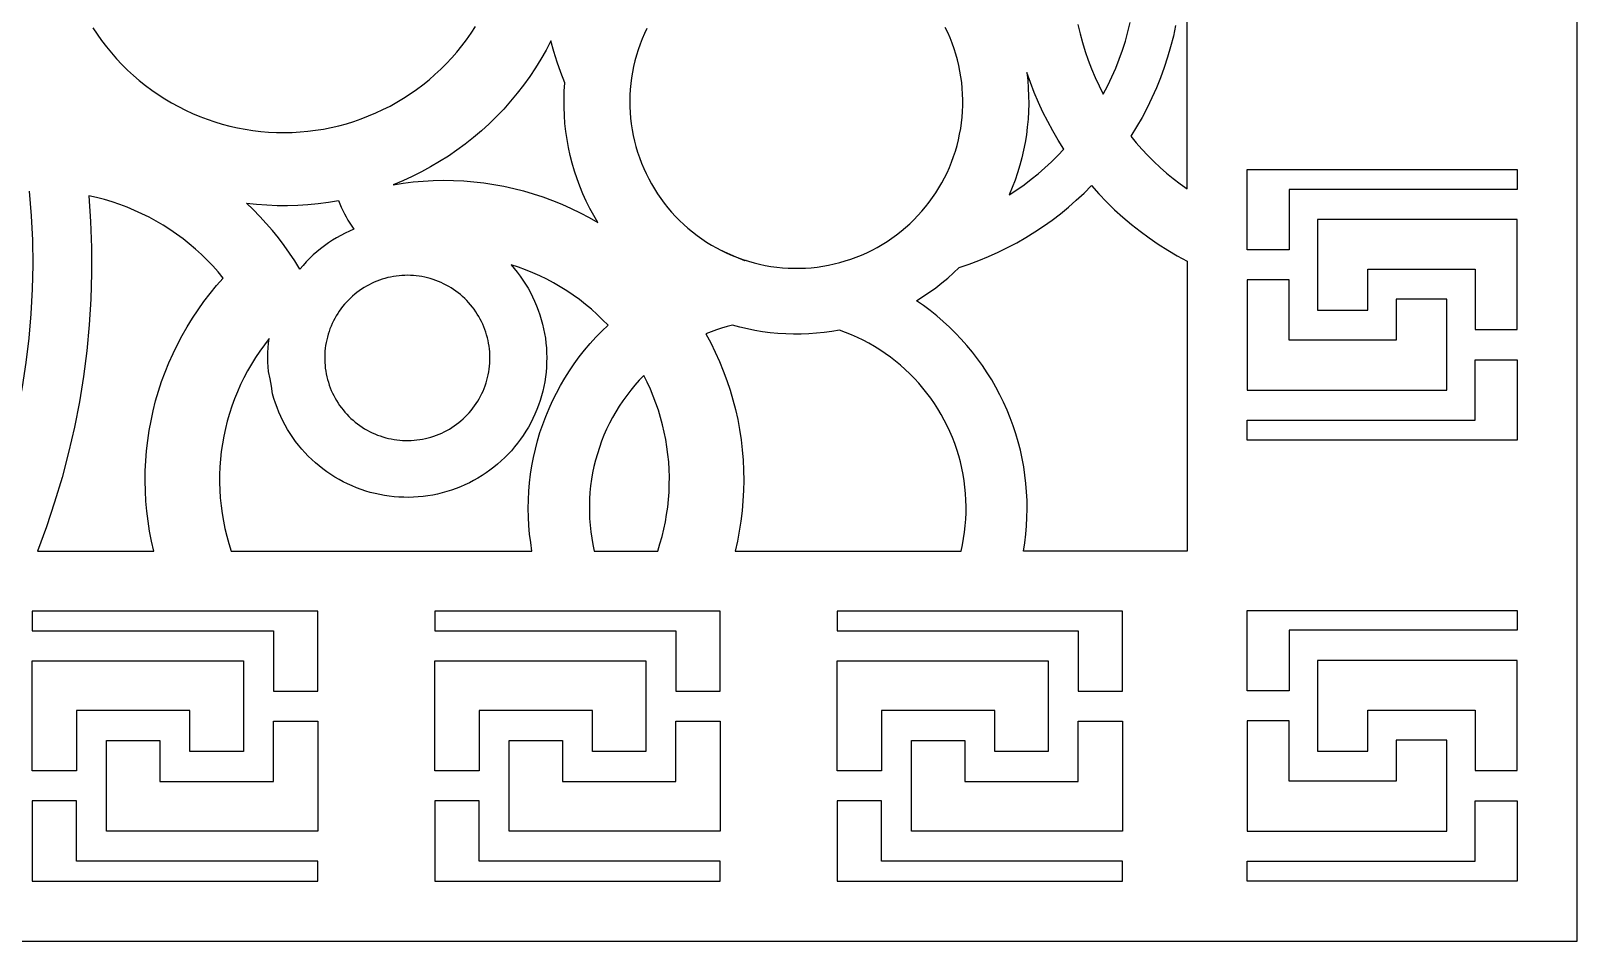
# Model space of a CAD drawing. Header units: millimetres. Extents: x 18407 to 19207, y 1 to 1601.
# Drawn here: x 18692 to 19207, y 1 to 305 of the extents above; entities that cross this region are included whole.
import ezdxf

# ---------------------------------------------------------------- set-up
doc = ezdxf.new("R2010")
doc.units = ezdxf.units.MM
doc.layers.get('0').update_dxf_attribs({"color": 1, "true_color": 0xff0000})

msp = doc.modelspace()

# ---------------------------------------------------------------- linework, layer by layer
for points in [[(18407.23, 1.46), (19207.23, 1.46), (19207.23, 1601.46), (18407.23, 1601.46)], [(19187.23, 252.02), (19111.21, 252.02), (19111.21, 231.88), (19097.23, 231.88), (19097.23, 258.68), (19187.23, 258.68)], [(19187.23, 205.26), (19187.23, 241.99), (19120.67, 241.99), (19120.67, 211.73), (19137.5, 211.73), (19137.5, 225.41), (19173.25, 225.41), (19173.25, 205.26)], [(18830.28, 220.12), (18829.43, 220.56), (18828.57, 220.96), (18827.69, 221.34), (18826.8, 221.68), (18825.89, 222), (18824.98, 222.28), (18824.06, 222.53), (18823.13, 222.75), (18822.19, 222.93), (18821.24, 223.09), (18820.3, 223.21), (18819.34, 223.29), (18818.39, 223.35), (18817.43, 223.37), (18816.48, 223.35), (18815.52, 223.31), (18814.57, 223.23), (18813.62, 223.12), (18812.68, 222.97), (18811.74, 222.8), (18810.8, 222.59), (18809.88, 222.34), (18808.96, 222.07), (18808.06, 221.76), (18807.16, 221.43), (18806.28, 221.06), (18805.41, 220.66), (18804.56, 220.23), (18803.72, 219.78), (18802.89, 219.29), (18802.09, 218.77), (18801.3, 218.23), (18800.53, 217.66), (18799.79, 217.07), (18799.06, 216.45), (18798.35, 215.8), (18797.67, 215.13), (18797.02, 214.44), (18796.38, 213.72), (18795.77, 212.98), (18795.19, 212.23), (18794.63, 211.45), (18794.11, 210.65), (18793.61, 209.84), (18793.13, 209.01), (18792.69, 208.16), (18792.28, 207.3), (18791.9, 206.42), (18791.54, 205.53), (18791.22, 204.63), (18790.93, 203.72), (18790.67, 202.8), (18790.45, 201.87), (18790.25, 200.94), (18790.09, 199.99), (18789.97, 199.05), (18789.87, 198.09), (18789.81, 197.14), (18789.78, 196.19), (18789.78, 195.23), (18789.82, 194.27), (18789.89, 193.32), (18789.99, 192.37), (18790.13, 191.42), (18790.3, 190.48), (18790.5, 189.55), (18790.74, 188.62), (18791, 187.7), (18791.3, 186.8), (18791.63, 185.9), (18791.99, 185.01), (18792.38, 184.14), (18792.8, 183.28), (18793.25, 182.44), (18793.73, 181.61), (18794.24, 180.8), (18794.77, 180.01), (18795.34, 179.24), (18795.93, 178.48), (18796.54, 177.75), (18797.18, 177.04), (18797.84, 176.35), (18798.53, 175.69), (18799.24, 175.05), (18799.97, 174.44), (18800.73, 173.85), (18801.5, 173.28), (18802.29, 172.75), (18803.1, 172.24), (18803.93, 171.76), (18804.77, 171.31), (18805.63, 170.89), (18806.5, 170.5), (18807.39, 170.14), (18808.29, 169.81), (18809.19, 169.51), (18810.11, 169.25), (18811.04, 169.01), (18811.97, 168.81), (18812.92, 168.64), (18813.86, 168.51), (18814.81, 168.4), (18815.76, 168.33), (18816.72, 168.3), (18817.68, 168.29), (18818.63, 168.32), (18819.59, 168.38), (18820.54, 168.48), (18821.48, 168.61), (18822.43, 168.77), (18823.36, 168.96), (18824.29, 169.19), (18825.21, 169.45), (18826.12, 169.74), (18827.02, 170.06), (18827.91, 170.41), (18828.79, 170.79), (18829.65, 171.21), (18830.5, 171.65), (18831.33, 172.12), (18832.14, 172.62), (18832.94, 173.15), (18833.72, 173.71), (18834.47, 174.29), (18835.21, 174.9), (18835.93, 175.53), (18836.62, 176.19), (18837.29, 176.87), (18837.94, 177.58), (18838.56, 178.3), (18839.15, 179.05), (18839.72, 179.82), (18840.26, 180.6), (18840.78, 181.41), (18841.27, 182.23), (18841.72, 183.07), (18842.15, 183.93), (18842.55, 184.8), (18842.92, 185.68), (18843.25, 186.57), (18843.56, 187.48), (18843.83, 188.4), (18844.07, 189.32), (18844.28, 190.25), (18844.46, 191.19), (18844.61, 192.14), (18844.72, 193.09), (18844.8, 194.04), (18844.84, 194.99), (18844.85, 195.95), (18844.83, 196.91), (18844.78, 197.86), (18844.69, 198.81), (18844.57, 199.76), (18844.42, 200.7), (18844.23, 201.64), (18844.02, 202.57), (18843.77, 203.5), (18843.48, 204.41), (18843.17, 205.31), (18842.83, 206.2), (18842.45, 207.08), (18842.04, 207.95), (18841.61, 208.8), (18841.14, 209.63), (18840.65, 210.45), (18840.13, 211.25), (18839.58, 212.04), (18839, 212.8), (18838.4, 213.54), (18837.77, 214.26), (18837.12, 214.96), (18836.45, 215.64), (18835.75, 216.29), (18835.03, 216.92), (18834.28, 217.52), (18833.52, 218.1), (18832.74, 218.64), (18831.94, 219.17), (18831.12, 219.66)], [(19097.23, 221.85), (19097.23, 185.12), (19163.79, 185.12), (19163.79, 215.38), (19146.96, 215.38), (19146.96, 201.71), (19111.21, 201.71), (19111.21, 221.85)], [(19097.23, 175.09), (19173.25, 175.09), (19173.25, 195.24), (19187.23, 195.24), (19187.23, 168.44), (19097.23, 168.44)], [(18692.31, 104.82), (18772.67, 104.82), (18772.67, 84.73), (18787.45, 84.73), (18787.45, 111.46), (18692.31, 111.46)], [(18826.44, 104.82), (18906.81, 104.82), (18906.81, 84.73), (18921.58, 84.73), (18921.58, 111.46), (18826.44, 111.46)], [(18960.57, 104.82), (19040.94, 104.82), (19040.94, 84.73), (19055.71, 84.73), (19055.71, 111.46), (18960.57, 111.46)], [(19187.23, 105.04), (19111.21, 105.04), (19111.21, 84.9), (19097.23, 84.9), (19097.23, 111.7), (19187.23, 111.7)], [(18692.31, 58.19), (18692.31, 94.82), (18762.67, 94.82), (18762.67, 64.64), (18744.88, 64.64), (18744.88, 78.28), (18707.09, 78.28), (18707.09, 58.19)], [(18826.44, 58.19), (18826.44, 94.82), (18896.81, 94.82), (18896.81, 64.64), (18879.01, 64.64), (18879.01, 78.28), (18841.22, 78.28), (18841.22, 58.19)], [(18960.57, 58.19), (18960.57, 94.82), (19030.94, 94.82), (19030.94, 64.64), (19013.14, 64.64), (19013.14, 78.28), (18975.35, 78.28), (18975.35, 58.19)], [(19187.23, 58.29), (19187.23, 95.02), (19120.67, 95.02), (19120.67, 64.76), (19137.5, 64.76), (19137.5, 78.43), (19173.25, 78.43), (19173.25, 58.29)], [(18787.45, 74.73), (18787.45, 38.1), (18717.09, 38.1), (18717.09, 68.28), (18734.88, 68.28), (18734.88, 54.64), (18772.67, 54.64), (18772.67, 74.73)], [(18921.58, 74.73), (18921.58, 38.1), (18851.22, 38.1), (18851.22, 68.28), (18869.01, 68.28), (18869.01, 54.64), (18906.81, 54.64), (18906.81, 74.73)], [(19055.71, 74.73), (19055.71, 38.1), (18985.35, 38.1), (18985.35, 68.28), (19003.14, 68.28), (19003.14, 54.64), (19040.94, 54.64), (19040.94, 74.73)], [(19097.23, 74.87), (19097.23, 38.14), (19163.79, 38.14), (19163.79, 68.4), (19146.96, 68.4), (19146.96, 54.73), (19111.21, 54.73), (19111.21, 74.87)], [(18787.45, 28.1), (18707.09, 28.1), (18707.09, 48.19), (18692.31, 48.19), (18692.31, 21.46), (18787.45, 21.46)], [(18921.58, 28.1), (18841.22, 28.1), (18841.22, 48.19), (18826.44, 48.19), (18826.44, 21.46), (18921.58, 21.46)], [(19055.71, 28.1), (18975.35, 28.1), (18975.35, 48.19), (18960.57, 48.19), (18960.57, 21.46), (19055.71, 21.46)], [(19097.23, 28.12), (19173.25, 28.12), (19173.25, 48.26), (19187.23, 48.26), (19187.23, 21.46), (19097.23, 21.46)]]:
    msp.add_lwpolyline(points, close=True)
for points in [[(19077.23, 252.2), (19077.23, 399.52)], [(18712.45, 305.91), (18713.9, 303.72), (18715.42, 301.59), (18717.01, 299.51), (18718.67, 297.49), (18720.41, 295.52), (18722.21, 293.62), (18724.07, 291.78), (18726, 290.01), (18727.99, 288.3), (18730.03, 286.67), (18732.14, 285.1), (18734.29, 283.61), (18736.5, 282.2), (18738.75, 280.86), (18741.05, 279.6), (18743.39, 278.43), (18745.77, 277.33), (18748.18, 276.32), (18750.63, 275.39), (18753.12, 274.55), (18755.62, 273.8), (18758.16, 273.13), (18760.71, 272.55), (18763.29, 272.06), (18765.87, 271.66), (18768.48, 271.35), (18771.09, 271.13), (18773.7, 271), (18776.32, 270.96), (18778.94, 271.01), (18781.56, 271.15), (18784.17, 271.39), (18786.76, 271.71), (18789.35, 272.13), (18791.92, 272.63), (18794.47, 273.22), (18797, 273.91), (18799.51, 274.67), (18801.98, 275.53), (18804.43, 276.47), (18806.84, 277.49), (18809.21, 278.6), (18811.55, 279.79), (18813.84, 281.06), (18816.09, 282.41), (18818.28, 283.83), (18820.43, 285.34), (18822.52, 286.91), (18824.56, 288.56), (18826.54, 290.27), (18828.46, 292.06), (18830.32, 293.9), (18832.11, 295.82), (18833.83, 297.79), (18835.48, 299.82), (18837.06, 301.91), (18838.57, 304.05), (18840, 306.25)], [(18897.18, 305.67), (18896.36, 303.92), (18895.6, 302.15), (18894.91, 300.36), (18894.27, 298.54), (18893.7, 296.7), (18893.2, 294.84), (18892.75, 292.96), (18892.38, 291.07), (18892.07, 289.17), (18891.82, 287.26), (18891.65, 285.34), (18891.54, 283.42), (18891.49, 281.49), (18891.52, 279.57), (18891.61, 277.64), (18891.76, 275.72), (18891.99, 273.81), (18892.27, 271.9), (18892.63, 270.01), (18893.05, 268.13), (18893.54, 266.26), (18894.09, 264.42), (18894.7, 262.59), (18895.38, 260.79), (18896.12, 259.01), (18896.92, 257.26), (18897.78, 255.53), (18898.7, 253.84), (18899.68, 252.18), (18900.71, 250.56), (18901.8, 248.97), (18902.95, 247.42), (18904.15, 245.91), (18905.4, 244.45), (18906.7, 243.02), (18908.05, 241.65), (18909.44, 240.32), (18910.88, 239.04), (18912.37, 237.81), (18913.9, 236.64), (18915.46, 235.52), (18917.07, 234.45), (18918.71, 233.44), (18920.38, 232.49), (18922.09, 231.59), (18923.82, 230.76), (18925.59, 229.98), (18927.38, 229.27), (18929.19, 228.62), (18931.03, 228.04), (18932.88, 227.51), (18934.75, 227.06), (18936.64, 226.66), (18938.54, 226.34), (18940.45, 226.08), (18942.36, 225.88), (18944.29, 225.76), (18946.21, 225.7), (18948.14, 225.7), (18950.06, 225.78), (18951.98, 225.91), (18953.9, 226.12), (18955.81, 226.39), (18957.7, 226.73), (18959.59, 227.14), (18961.46, 227.61), (18963.31, 228.14), (18965.14, 228.74), (18966.95, 229.4), (18968.73, 230.12), (18970.49, 230.91), (18972.22, 231.76), (18973.92, 232.66), (18975.59, 233.63), (18977.23, 234.65), (18978.82, 235.72), (18980.38, 236.86), (18981.9, 238.04), (18983.38, 239.28), (18984.81, 240.57), (18986.2, 241.9), (18987.54, 243.29), (18988.83, 244.72), (18990.07, 246.19), (18991.26, 247.71), (18992.39, 249.26), (18993.47, 250.86), (18994.5, 252.49), (18995.47, 254.16), (18996.37, 255.86), (18997.22, 257.58), (18998.01, 259.34), (18998.74, 261.13), (18999.41, 262.93), (19000.01, 264.76), (19000.55, 266.61), (19001.02, 268.48), (19001.43, 270.36), (19001.77, 272.26), (19002.05, 274.17), (19002.26, 276.08), (19002.4, 278), (19002.48, 279.93), (19002.49, 281.85), (19002.43, 283.78), (19002.31, 285.7), (19002.12, 287.62), (19001.87, 289.53), (19001.54, 291.43), (19001.15, 293.32), (19000.7, 295.19), (19000.18, 297.04), (18999.6, 298.88), (18998.96, 300.7), (18998.25, 302.49), (18997.48, 304.25), (18996.65, 305.99)], [(19040.86, 306.92), (19041.57, 303.91), (19042.37, 300.92), (19043.28, 297.97), (19044.29, 295.04), (19045.4, 292.16), (19046.61, 289.31), (19047.92, 286.51), (19049.32, 283.75)], [(19049.32, 283.75), (19050.8, 286.59), (19052.18, 289.47), (19053.46, 292.4), (19054.64, 295.37), (19055.71, 298.38), (19056.68, 301.43), (19057.54, 304.51), (19058.29, 307.61)], [(19073.43, 306.61), (19072.66, 303.06), (19071.76, 299.54), (19070.74, 296.05), (19069.61, 292.6), (19068.36, 289.19), (19066.99, 285.82), (19065.51, 282.5), (19063.92, 279.23), (19062.21, 276.02), (19060.4, 272.87), (19058.48, 269.79)], [(18865.21, 301.51), (18863.59, 298.44), (18861.87, 295.43), (18860.05, 292.48), (18858.13, 289.6), (18856.1, 286.78), (18853.98, 284.04), (18851.77, 281.37), (18849.46, 278.78), (18847.07, 276.27), (18844.59, 273.85), (18842.02, 271.52), (18839.38, 269.27), (18836.66, 267.12), (18833.87, 265.07), (18831.01, 263.11), (18828.08, 261.25), (18825.09, 259.5), (18822.04, 257.85), (18818.93, 256.31), (18815.78, 254.87), (18812.57, 253.55)], [(18869.8, 287.49), (18868.47, 290.93), (18867.26, 294.42), (18866.18, 297.94), (18865.21, 301.51)], [(19023.82, 290.97), (19024.11, 288.38), (19024.3, 285.79), (19024.41, 283.19), (19024.44, 280.58), (19024.37, 277.98), (19024.22, 275.38), (19023.98, 272.79), (19023.66, 270.2), (19023.24, 267.63), (19022.75, 265.08), (19022.16, 262.54), (19021.49, 260.03), (19020.74, 257.53), (19019.9, 255.07), (19018.98, 252.63), (19017.98, 250.23)], [(19036.16, 265.41), (19034.27, 268.42), (19032.47, 271.49), (19030.77, 274.62), (19029.17, 277.79), (19027.67, 281.02), (19026.28, 284.3), (19025, 287.61), (19023.82, 290.97)], [(18880.83, 240.93), (18879.47, 243.27), (18878.19, 245.64), (18876.99, 248.07), (18875.88, 250.53), (18874.85, 253.03), (18873.91, 255.56), (18873.06, 258.13), (18872.3, 260.72), (18871.63, 263.34), (18871.06, 265.98), (18870.57, 268.63), (18870.18, 271.31), (18869.88, 273.99), (18869.68, 276.69), (18869.57, 279.39), (18869.55, 282.09), (18869.63, 284.79), (18869.8, 287.49)], [(19058.48, 269.79), (19060.31, 267.58), (19062.2, 265.42), (19064.16, 263.33), (19066.19, 261.31), (19068.28, 259.35), (19070.43, 257.45), (19072.64, 255.63), (19074.91, 253.88), (19077.23, 252.2)], [(19017.98, 250.23), (19020.46, 251.86), (19022.89, 253.57), (19025.25, 255.36), (19027.56, 257.23), (19029.81, 259.17), (19032, 261.18), (19034.11, 263.26), (19036.16, 265.41)], [(18812.57, 253.55), (18815.91, 254.08), (18819.26, 254.49), (18822.62, 254.78), (18825.99, 254.96), (18829.37, 255.03), (18832.74, 254.99), (18836.11, 254.83), (18839.48, 254.55), (18842.83, 254.17), (18846.17, 253.66), (18849.49, 253.05), (18852.79, 252.33), (18856.06, 251.49), (18859.3, 250.54), (18862.51, 249.49), (18865.68, 248.32), (18868.8, 247.05), (18871.89, 245.67), (18874.92, 244.2), (18877.91, 242.61), (18880.83, 240.93)], [(19001.28, 225.96), (19004.59, 227.07), (19007.86, 228.3), (19011.08, 229.63), (19014.26, 231.07), (19017.4, 232.61), (19020.48, 234.25), (19023.51, 235.99), (19026.47, 237.83), (19029.38, 239.76), (19032.22, 241.79), (19034.99, 243.91), (19037.69, 246.12), (19040.32, 248.42), (19042.88, 250.8), (19045.35, 253.27)], [(19045.35, 253.27), (19047.84, 250.51), (19050.42, 247.83), (19053.08, 245.24), (19055.84, 242.74), (19058.67, 240.34), (19061.59, 238.03), (19064.58, 235.83), (19067.64, 233.72), (19070.77, 231.72), (19073.97, 229.83), (19077.23, 228.04)], [(18672.96, 131.46), (18676.04, 139.03), (18678.87, 146.7), (18681.44, 154.46), (18683.74, 162.3), (18685.79, 170.22), (18687.57, 178.19), (18689.08, 186.22), (18690.32, 194.3), (18691.29, 202.42), (18691.99, 210.56), (18692.42, 218.72), (18692.58, 226.89), (18692.46, 235.07), (18692.07, 243.23), (18691.41, 251.38)], [(18711.14, 249.87), (18711.73, 241.27), (18712.04, 232.66), (18712.07, 224.04), (18711.82, 215.42), (18711.28, 206.82), (18710.47, 198.24), (18709.38, 189.69), (18708.01, 181.18), (18706.36, 172.72), (18704.44, 164.31), (18702.24, 155.98), (18699.77, 147.72), (18697.04, 139.54), (18694.04, 131.46)], [(18755.95, 222.45), (18754.24, 224.51), (18752.46, 226.51), (18750.6, 228.45), (18748.69, 230.32), (18746.71, 232.13), (18744.66, 233.86), (18742.56, 235.52), (18740.41, 237.11), (18738.2, 238.63), (18735.94, 240.07), (18733.63, 241.43), (18731.27, 242.7), (18728.88, 243.9), (18726.44, 245.01), (18723.96, 246.04), (18721.46, 246.98), (18718.92, 247.84), (18716.35, 248.6), (18713.76, 249.28), (18711.14, 249.87)], [(18763.7, 247.43), (18767.1, 247.06), (18770.52, 246.81), (18773.94, 246.68), (18777.37, 246.66), (18780.79, 246.77), (18784.21, 246.98), (18787.62, 247.32), (18791.02, 247.77), (18794.39, 248.34)], [(18781.52, 225.47), (18779.85, 228.14), (18778.1, 230.77), (18776.28, 233.34), (18774.37, 235.85), (18772.38, 238.3), (18770.32, 240.68), (18768.18, 243), (18765.98, 245.25), (18763.7, 247.43)], [(18794.39, 248.34), (18794.83, 247.21), (18795.3, 246.1), (18795.81, 245), (18796.35, 243.91), (18796.92, 242.84), (18797.53, 241.8), (18798.17, 240.77), (18798.84, 239.76), (18799.54, 238.77)], [(18799.54, 238.77), (18798.06, 238.13), (18796.6, 237.43), (18795.17, 236.69), (18793.76, 235.89), (18792.38, 235.05), (18791.03, 234.16), (18789.71, 233.22), (18788.43, 232.24), (18787.18, 231.21), (18785.97, 230.14), (18784.8, 229.03), (18783.66, 227.88), (18782.57, 226.69), (18781.52, 225.47)], [(18929.87, 228.21), (18926.98, 229.38), (18924.12, 230.65), (18921.31, 231.99)], [(18851.89, 226.88), (18852.95, 225.66), (18853.97, 224.41), (18854.94, 223.12), (18855.86, 221.79), (18856.74, 220.44), (18857.57, 219.05), (18858.35, 217.64), (18859.09, 216.2), (18859.77, 214.74), (18860.4, 213.25), (18860.98, 211.75), (18861.51, 210.22), (18861.98, 208.68), (18862.4, 207.12), (18862.76, 205.54), (18863.07, 203.96), (18863.33, 202.37), (18863.53, 200.76), (18863.67, 199.16), (18863.76, 197.54), (18863.79, 195.93), (18863.77, 194.31), (18863.69, 192.7), (18863.55, 191.09), (18863.36, 189.49), (18863.11, 187.89), (18862.81, 186.31), (18862.45, 184.73), (18862.04, 183.17), (18861.57, 181.63), (18861.05, 180.1), (18860.48, 178.59), (18859.85, 177.1), (18859.18, 175.63), (18858.45, 174.19), (18857.67, 172.78), (18856.85, 171.39), (18855.97, 170.03), (18855.06, 168.7), (18854.09, 167.41), (18853.08, 166.15), (18852.03, 164.92), (18850.93, 163.74), (18849.8, 162.59), (18848.62, 161.48), (18847.41, 160.41), (18846.16, 159.39), (18844.88, 158.41), (18843.57, 157.48), (18842.22, 156.59), (18840.84, 155.75), (18839.43, 154.95), (18838, 154.21), (18836.54, 153.52), (18835.06, 152.87), (18833.56, 152.28), (18832.03, 151.74), (18830.49, 151.26), (18828.94, 150.83), (18827.37, 150.45), (18825.79, 150.13), (18824.19, 149.86), (18822.59, 149.65), (18820.99, 149.5), (18819.37, 149.4), (18817.76, 149.35), (18816.15, 149.37), (18814.53, 149.44), (18812.92, 149.56), (18811.32, 149.74), (18809.72, 149.98), (18808.13, 150.27), (18806.56, 150.61), (18804.99, 151.02), (18803.44, 151.47), (18801.91, 151.98), (18800.4, 152.54), (18798.9, 153.15), (18797.43, 153.82), (18795.99, 154.54), (18794.56, 155.3), (18793.17, 156.12), (18791.81, 156.98), (18790.47, 157.89), (18789.17, 158.84), (18787.9, 159.84), (18786.67, 160.89), (18785.48, 161.97), (18784.32, 163.1), (18783.2, 164.27), (18782.13, 165.47), (18781.09, 166.71), (18780.1, 167.99), (18779.16, 169.29), (18778.26, 170.64), (18777.41, 172.01), (18776.6, 173.41), (18775.85, 174.84), (18775.15, 176.29), (18774.49, 177.77), (18773.89, 179.26), (18773.34, 180.78), (18772.85, 182.32), (18772.4, 183.87)], [(18884.23, 206.73), (18882.43, 208.56), (18880.58, 210.34), (18878.66, 212.05), (18876.69, 213.69), (18874.66, 215.27), (18872.58, 216.77), (18870.45, 218.2), (18868.27, 219.56), (18866.04, 220.85), (18863.78, 222.05), (18861.47, 223.18), (18859.12, 224.23), (18856.74, 225.19), (18854.33, 226.08), (18851.89, 226.88)], [(18930.29, 228.26), (18929.87, 228.21)], [(19077.23, 228.04), (19077.23, 131.46), (19022.69, 131.46)], [(18732.83, 131.46), (18732.08, 134.75), (18731.44, 138.06), (18730.91, 141.39), (18730.5, 144.73), (18730.2, 148.09), (18730.02, 151.45), (18729.94, 154.82), (18729.98, 158.19), (18730.14, 161.56), (18730.41, 164.92), (18730.79, 168.27), (18731.29, 171.6), (18731.9, 174.92), (18732.61, 178.21), (18733.44, 181.48), (18734.39, 184.71), (18735.43, 187.92), (18736.59, 191.08), (18737.85, 194.21), (18739.22, 197.29), (18740.69, 200.32), (18742.26, 203.3), (18743.94, 206.23), (18745.71, 209.1), (18747.57, 211.9), (18749.53, 214.65), (18751.58, 217.32), (18753.72, 219.92), (18755.95, 222.45)], [(18987.02, 214.89), (18989.21, 216.26), (18991.35, 217.7), (18993.44, 219.22), (18995.49, 220.81), (18997.47, 222.46), (18999.41, 224.17), (19001.28, 225.96)], [(19022.69, 131.46), (19023.12, 134.25), (19023.47, 137.05), (19023.72, 139.86), (19023.87, 142.68), (19023.93, 145.5), (19023.89, 148.33), (19023.75, 151.15), (19023.53, 153.96), (19023.2, 156.76), (19022.78, 159.55), (19022.26, 162.33), (19021.66, 165.08), (19020.95, 167.82), (19020.16, 170.53), (19019.27, 173.21), (19018.3, 175.86), (19017.23, 178.47), (19016.08, 181.05), (19014.84, 183.58), (19013.51, 186.07), (19012.1, 188.52), (19010.61, 190.91), (19009.04, 193.26), (19007.39, 195.55), (19005.66, 197.78), (19003.86, 199.95), (19001.98, 202.06), (19000.04, 204.11), (18998.02, 206.08), (18995.95, 207.99), (18993.8, 209.83), (18991.6, 211.59), (18989.33, 213.28), (18987.02, 214.89)], [(18858.88, 131.46), (18858.44, 134.28), (18858.09, 137.12), (18857.84, 139.96), (18857.69, 142.81), (18857.64, 145.67), (18857.68, 148.52), (18857.83, 151.37), (18858.07, 154.22), (18858.41, 157.05), (18858.84, 159.87), (18859.37, 162.68), (18860, 165.46), (18860.72, 168.22), (18861.54, 170.96), (18862.45, 173.66), (18863.46, 176.34), (18864.55, 178.97), (18865.74, 181.57), (18867.01, 184.13), (18868.37, 186.64), (18869.81, 189.1), (18871.34, 191.51), (18872.95, 193.87), (18874.64, 196.17), (18876.41, 198.41), (18878.26, 200.59), (18880.18, 202.7), (18882.17, 204.75), (18884.23, 206.73)], [(18925.69, 206.73), (18923.89, 206.26), (18922.1, 205.73), (18920.33, 205.15), (18918.58, 204.52), (18916.84, 203.83)], [(18961.4, 205.1), (18958.86, 204.66), (18956.3, 204.31), (18953.74, 204.04), (18951.17, 203.86), (18948.6, 203.76), (18946.02, 203.75), (18943.45, 203.83), (18940.87, 203.99), (18938.31, 204.23), (18935.75, 204.56), (18933.21, 204.98), (18930.68, 205.48), (18928.18, 206.07), (18925.69, 206.73)], [(18771.29, 202.26), (18769.7, 200.22), (18768.19, 198.12), (18766.74, 195.98), (18765.38, 193.78), (18764.09, 191.54), (18762.88, 189.25), (18761.74, 186.93), (18760.69, 184.56), (18759.72, 182.17), (18758.84, 179.74), (18758.03, 177.28), (18757.32, 174.79), (18756.69, 172.28), (18756.14, 169.75), (18755.69, 167.21), (18755.32, 164.65), (18755.04, 162.08), (18754.85, 159.5), (18754.75, 156.91), (18754.74, 154.32), (18754.82, 151.74), (18754.98, 149.16), (18755.24, 146.58), (18755.58, 144.02), (18756.02, 141.47), (18756.54, 138.94), (18757.14, 136.42), (18757.84, 133.93), (18758.62, 131.46)], [(18771.06, 191.34), (18770.93, 192.9), (18770.86, 194.46), (18770.84, 196.03), (18770.87, 197.59), (18770.96, 199.15), (18771.1, 200.71), (18771.29, 202.26)], [(18916.84, 203.83), (18918.45, 200.84), (18919.95, 197.79), (18921.34, 194.69), (18922.63, 191.55), (18923.81, 188.36), (18924.89, 185.14), (18925.85, 181.88), (18926.7, 178.59), (18927.44, 175.27), (18928.06, 171.93), (18928.57, 168.57), (18928.97, 165.2), (18929.25, 161.81), (18929.41, 158.41), (18929.46, 155.02), (18929.39, 151.62), (18929.21, 148.23), (18928.91, 144.84), (18928.5, 141.47), (18927.97, 138.11), (18927.33, 134.78), (18926.58, 131.46)], [(19001.92, 131.46), (19002.38, 133.56), (19002.76, 135.66), (19003.07, 137.78), (19003.3, 139.91), (19003.47, 142.04), (19003.56, 144.18), (19003.58, 146.33), (19003.52, 148.47), (19003.39, 150.6), (19003.19, 152.74), (19002.92, 154.86), (19002.57, 156.97), (19002.15, 159.07), (19001.67, 161.16), (19001.11, 163.22), (19000.48, 165.27), (18999.78, 167.29), (18999.01, 169.29), (18998.17, 171.27), (18997.27, 173.21), (18996.3, 175.12), (18995.27, 176.99), (18994.18, 178.83), (18993.02, 180.63), (18991.8, 182.39), (18990.52, 184.11), (18989.18, 185.79), (18987.79, 187.41), (18986.35, 188.99), (18984.85, 190.52), (18983.3, 192), (18981.69, 193.42), (18980.05, 194.79), (18978.35, 196.1), (18976.62, 197.35), (18974.84, 198.54), (18973.02, 199.67), (18971.16, 200.74), (18969.27, 201.74), (18967.35, 202.68), (18965.39, 203.55), (18963.41, 204.36), (18961.4, 205.1)], [(18772.4, 183.87), (18772.04, 186.38), (18771.59, 188.87), (18771.06, 191.34)], [(18896.16, 189.96), (18894.65, 188.38), (18893.19, 186.75), (18891.79, 185.06), (18890.46, 183.33), (18889.18, 181.56), (18887.96, 179.74), (18886.81, 177.88), (18885.73, 175.98), (18884.71, 174.04), (18883.76, 172.07), (18882.88, 170.07), (18882.07, 168.04), (18881.33, 165.98), (18880.66, 163.89), (18880.06, 161.79), (18879.54, 159.66), (18879.1, 157.52), (18878.73, 155.37), (18878.43, 153.2), (18878.21, 151.02), (18878.06, 148.84), (18878, 146.65), (18878, 144.46), (18878.09, 142.28), (18878.25, 140.1), (18878.48, 137.92), (18878.79, 135.75), (18879.18, 133.6), (18879.64, 131.46)], [(18900.79, 131.46), (18901.54, 133.86), (18902.22, 136.28), (18902.82, 138.72), (18903.33, 141.18), (18903.76, 143.65), (18904.11, 146.14), (18904.37, 148.64), (18904.55, 151.14), (18904.65, 153.65), (18904.66, 156.17), (18904.59, 158.68), (18904.44, 161.18), (18904.2, 163.68), (18903.87, 166.18), (18903.47, 168.65), (18902.98, 171.12), (18902.4, 173.56), (18901.75, 175.99), (18901.02, 178.39), (18900.2, 180.77), (18899.31, 183.12), (18898.34, 185.43), (18897.29, 187.72), (18896.16, 189.96)], [(18694.04, 131.46), (18732.83, 131.46)], [(18758.62, 131.46), (18858.88, 131.46)], [(18879.64, 131.46), (18900.79, 131.46)], [(18926.58, 131.46), (19001.92, 131.46)]]:
    msp.add_lwpolyline(points)

doc.saveas('drawing.dxf')
